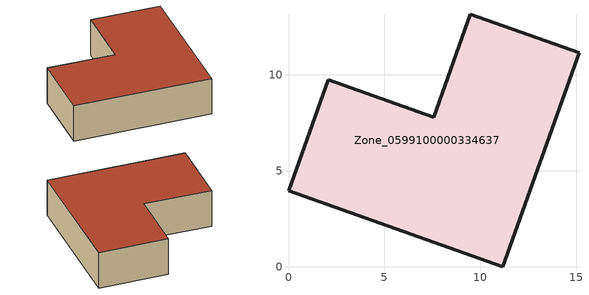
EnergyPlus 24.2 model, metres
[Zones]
Zone_0599100000334637
 floor ground (C_G): 11.17,0 0,3.97 2.07,9.75 7.57,7.8 9.48,13.17 15.14,11.15 z0.53
 wall outside (C_F): 11.17,0 15.14,11.15 9.48,13.17 7.57,7.8 2.07,9.75 0,3.97 11.17,0 z0.53:3.89
 roof outside (C_R): 0,3.97 11.17,0 15.14,11.15 9.48,13.17 7.57,7.8 2.07,9.75 z3.89
[BUILDING]
Pand.0599100000334637: North Axis=0; Terrain=City; Loads Convergence Tolerance Value=0.04; Temperature Convergence Tolerance Value=0.4; Solar Distribution=FullExterior; Maximum Number of Warmup Days=25; Minimum Number of Warmup Days=1
[Site:Location]
Rotterdam.The.Hague.AP_ZH_NLD Design_Conditions: Latitude=51.96; Longitude=4.45; Time Zone=1; Elevation=-4.5
[SITE:GROUNDTEMPERATURE:BUILDINGSURFACE]
18, 18, 18, 18, 18, 18, 18, 18, 18, 18, 18, 18
[MATERIAL] Thermal Absorptance=0.9; Solar Absorptance=0.7; Visible Absorptance=0.7
Name | Roughness | Thickness | Conductivity | Density | Specific Heat
G.TC.1975-1991 | MediumSmooth | 0.15 | 0.288461 | 540 | 1210
F.TC.1975-1991 | Rough | 0.3 | 0.230769 | 1920 | 840
R.TC.1975-1991 | MediumRough | 0.2 | 0.153846 | 1500 | 1000
[CONSTRUCTION]
C_G: G.TC.1975-1991
C_F: F.TC.1975-1991
C_R: R.TC.1975-1991
[ZONE]
Zone_0599100000334637: Type=1; Multiplier=1; Ceiling Height=Autocalculate; Volume=Autocalculate; Floor Area=autocalculate; Part of Total Floor Area=Yes
[ZONEINFILTRATION:DESIGNFLOWRATE]
Infil_Zone_0599100000334637: Zone or ZoneList or Space or SpaceList=Zone_0599100000334637; Schedule=AlwaysOn; Design Flow Rate Calculation Method=Flow/Area; Flow Rate per Floor Area=0.003; Constant Term Coefficient=1; Temperature Term Coefficient=0; Velocity Term Coefficient=0; Velocity Squared Term Coefficient=0
[HVACTEMPLATE:ZONE:IDEALLOADSAIRSYSTEM]
Zone_0599100000334637: Maximum Heating Supply Air Temperature=50; Minimum Cooling Supply Air Temperature=13; Maximum Heating Supply Air Humidity Ratio=0.0156; Minimum Cooling Supply Air Humidity Ratio=0.0077; Heating Limit=NoLimit; Cooling Limit=NoLimit; Dehumidification Control Type=ConstantSensibleHeatRatio; Cooling Sensible Heat Ratio=0.7; Dehumidification Setpoint=60; Humidification Control Type=None; Humidification Setpoint=30; Outdoor Air Method=None; Outdoor Air Flow Rate per Person=0.00944; Outdoor Air Flow Rate per Zone Floor Area=0; Outdoor Air Flow Rate per Zone=0; Demand Controlled Ventilation Type=None; Outdoor Air Economizer Type=NoEconomizer; Heat Recovery Type=None; Sensible Heat Recovery Effectiveness=0.7; Latent Heat Recovery Effectiveness=0.65
[ZONECONTROL:THERMOSTAT]
ThermostatControl_Zone_0599100000334637: Zone or ZoneList=Zone_0599100000334637; Control Type Schedule=DualSetpointControlType; Control 1=Thermostat_Zone_0599100000334637; Temperature Difference Between Cutout And Setpoint=0
[THERMOSTATSETPOINT:DUALSETPOINT]
Thermostat_Zone_0599100000334637: Heating Setpoint Temperature Schedule=HeatingSetpoint_Zone_0599100000334637; Cooling Setpoint Temperature Schedule=CoolingSetpoint_Zone_0599100000334637
[SCHEDULE:COMPACT]
HeatingSetpoint_Zone_0599100000334637: Through: 12/31, For: AllDays, Until: 24:00, 21
CoolingSetpoint_Zone_0599100000334637: Through: 12/31, For: AllDays, Until: 24:00, 24
DualSetpointControlType: Through: 12/31, For: AllDays, Until: 24:00, 4
AlwaysOn: Through: 12/31, For: AllDays, Until: 24:00, 1
